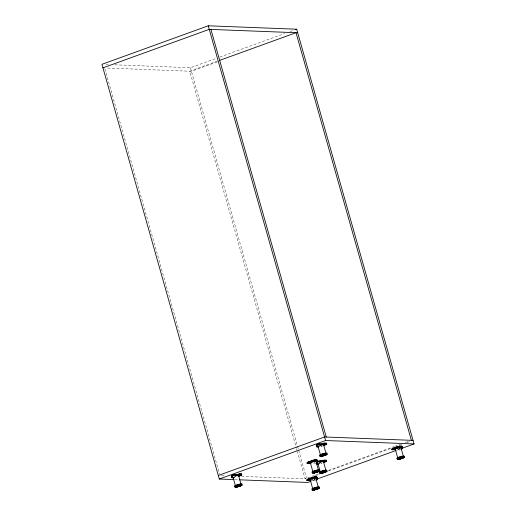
<?xml version="1.0" encoding="UTF-8"?>
<svg xmlns="http://www.w3.org/2000/svg" width="516" height="516" viewBox="0 0 516 516"><rect width="100%" height="100%" fill="white"/><g stroke="black" fill="none" stroke-linecap="round" stroke-linejoin="round"><path stroke-width="0.39" stroke-dasharray="2.58 1.94" d="M114.823 64.81L190.41 67.725L216.036 58.437M219.81 57.07L284.632 33.585M289.908 31.67L293.675 30.309M217.629 61.107L189.74 71.214L296.313 447.83M217.043 61.991L191.417 71.279L106.173 67.989M314.844 462.646L314.405 462.749M318.656 473.914L305.085 478.829L297.41 451.706M328.453 470.36L394.031 446.598M394.785 446.327L400.061 444.411M405.337 442.502L409.104 441.135M315.05 475.887L319.572 474.249M328.615 470.973L391.18 448.301M400.229 445.024L401.732 444.476M407.008 442.567L410.781 441.199M314.263 479.783L314.773 479.661L314.289 479.325L314.773 479.661M399.423 448.914L399.687 448.456L399.726 448.881L398.133 448.933M311.535 481.08L314.547 479.99M396.707 450.216L399.726 449.126M315.605 480.441L314.005 480.886L313.444 479.699M400.629 449.63L399.036 450.075L398.468 448.894M321.268 446.288A3.528 0.542 -15.8 0 0 322.132 445.998L322.145 445.992M237.108 476.81L237.121 476.803A3.528 0.542 -15.8 0 1 236.831 476.907M321.99 463.039L321.765 462.246M314.508 463.852L313.812 463.452M105.974 64.468L108.386 64.558M399.797 448.849L399.5 448.088M221.519 475.604L225.537 475.758M241.623 476.378L305.956 478.861M234.587 479.622L238.605 479.777M321.907 445.211L322.132 445.998M321.945 445.592L322.042 445.992A3.328 0.51 -15.8 0 1 321.229 446.269M314.431 462.284L314.541 462.678M314.476 478.9L314.702 479.687M190.41 67.725L297.332 445.572M297.551 446.346L298.422 449.442M298.641 450.216L306.536 478.119M296.532 448.604L297.19 450.932M104.851 68.705L219.539 473.991M237.018 476.803A3.328 0.51 -15.8 0 1 236.754 476.894M321.668 445.695A3.328 0.51 -15.8 0 1 321.113 445.876M321.713 463.136A3.528 0.542 -15.8 0 1 321.126 463.329M321.636 463.129A3.328 0.51 -15.8 0 1 321.087 463.31"/><path stroke-width="0.77" d="M238.431 476.294L239.83 475.784A3.328 0.51 -15.8 0 0 241.546 474.894L241.449 474.456L240.185 474.404M241.546 474.894L239.669 474.778L235.528 475.681L234.38 475.636L234.264 475.242L231.781 476.068L231.897 476.539L231.787 476.139M307.252 463.071L309.136 463.149L309.252 463.542L307.362 463.471L307.265 463.033A3.328 0.51 -15.8 0 1 308.968 462.143L311.774 461.123A3.328 0.51 -15.8 0 1 314.837 460.285L317.256 460.653L317.037 459.866L315.082 459.788A3.528 0.542 -15.8 0 0 311.593 460.717L308.774 461.743A3.528 0.542 -15.8 0 0 306.936 462.742L307.162 463.529L311.18 463.155M307.362 463.471L307.375 463.426A3.328 0.51 -15.8 0 1 309.078 462.536C308.142 463 308.858 462.839 308.981 462.136M311.18 480.125L307.014 480.57L306.794 479.783A3.528 0.542 -15.8 0 1 308.613 478.784L311.432 477.764A3.528 0.542 -15.8 0 1 314.941 476.829L316.889 476.907L317.114 477.693L315.947 478.713L317.095 478.758L315.728 478.777L315.618 478.384L316.792 477.365L316.901 477.758L314.695 477.326A3.328 0.51 -15.8 0 0 311.645 478.158L308.832 479.177L308.936 479.577A3.328 0.51 -15.8 0 0 307.226 480.467L307.117 480.067A3.328 0.51 -15.8 0 1 308.826 479.183M307.194 479.654L307.207 479.622A3.115 0.477 -15.8 0 1 308.568 478.88L308.839 479.577A3.528 0.542 -15.8 0 0 307.014 480.57M326.583 444.044C325.409 442.444 322.074 444.611 320.436 444.476L320.552 444.876L324.693 443.966L326.57 444.083M395.514 449.468L392.244 449.7L392.147 449.262A3.328 0.51 -15.8 0 1 393.85 448.372L396.662 447.353A3.328 0.51 -15.8 0 1 399.719 446.514L401.925 446.946L401.816 446.553L400.642 447.572L400.758 447.965L402.119 447.952L400.971 447.907L402.138 446.888L401.919 446.095L399.965 446.017A3.528 0.542 -15.8 0 0 396.475 446.953L393.637 447.978A3.528 0.542 -15.8 0 0 391.818 448.972L392.044 449.765L395.372 449.539M392.225 448.849L392.231 448.817A3.115 0.477 -15.8 0 1 393.592 448.069L393.863 448.765A3.528 0.542 -15.8 0 0 392.044 449.765M392.244 449.7L392.257 449.655A3.328 0.51 -15.8 0 1 393.96 448.772L393.863 448.372M318.927 444.276C317.082 443.289 316.469 446.54 316.811 445.334M238.521 476.294L239.927 475.784A3.528 0.542 -15.8 0 0 241.759 474.785L241.54 473.998C242.726 472.746 234.554 475.507 237.644 474.701M239.547 474.933L240.346 474.714L239.514 474.991L239.94 475.778L239.714 474.991M314.799 460.569L314.031 460.775L314.715 460.524M313.883 478.558L311.928 479.042L312.889 478.951M393.134 448.662L393.514 448.462M394.669 448.656L394.992 448.668M398.707 446.598L399.616 446.327M231.865 476.745L231.439 476.874L231.658 477.661L233.761 477.674M316.889 445.94L316.463 446.063L316.689 446.856L318.636 446.927M317.101 461.826L315.876 461.736L315.76 461.343L316.934 460.324L317.043 460.717M315.876 461.736L317.256 460.653M315.728 478.777L316.901 477.758M400.758 447.965L401.925 446.946M231.987 476.468C230.523 475.92 235.954 473.269 235.47 476.21C232.097 481.189 228.775 473.707 235.444 474.823L235.664 475.617L239.811 474.714L241.759 474.785M319.617 444.031L320.223 444.379L320.352 445.85L317.082 446.798L316.482 444.998L318.882 444.07L324.609 443.115L326.564 443.186L326.789 443.979A3.528 0.542 -15.8 0 1 324.964 444.973L323.551 445.489M317.011 445.656L316.805 445.256L318.92 444.495L320.552 444.876M316.572 460.949C317.972 461.104 317.527 463.852 315.747 463.4M316.882 478.893L316.766 478.429M401.906 448.011L401.79 447.617L400.642 447.572M235.444 474.823L239.585 473.92L239.811 474.714M320.339 444.115L320.694 444.805L324.835 443.902L326.789 443.979M393.037 448.656L393.437 448.501M323.713 443.502L323.39 443.489M313.915 461.588L313.115 461.562M323.564 460.543L323.242 460.53M398.81 446.572L399.365 446.424M399.629 446.405L399.074 446.585M324.699 444.037C325.067 444.076 325.519 444.05 324.583 443.573M309.91 462.594L310.271 462.607M325.099 461.027L324.435 461.175L325.099 461.027A3.528 0.542 -15.8 0 1 324.596 461.22L324.648 461.13A3.115 0.477 -15.8 0 0 324.867 461.04M309.768 479.628L310.226 479.609M324.306 460.724L325.209 460.511L324.325 460.814M316.843 479.99C317.966 479.583 316.231 476.739 316.959 478.867M401.874 449.184C402.977 448.772 401.313 445.914 401.912 448.088M233.058 475.5L233.542 475.178L232.722 475.288M318.082 444.689L318.565 444.373L317.753 444.482M323.287 443.521L322.094 444.005L322.726 444.089M310.909 461.336L310.297 461.556L310.851 461.136M317.94 461.73L318.424 461.407L317.604 461.523L318.733 461.111L324.467 460.149L326.422 460.227L326.641 461.014A3.528 0.542 -15.8 0 1 324.822 462.013L323.313 462.523M310.368 478.48L310.851 478.164L310.032 478.274M398.629 447.901L397.913 448.14M307.162 463.529A3.528 0.542 -15.8 0 1 308.981 462.536L311.89 461.517L311.787 461.123M324.583 461.227L324.822 462.013M308.839 479.577L311.748 478.558A3.328 0.51 -15.8 0 1 314.805 477.719L315.012 477.681M393.863 448.765L396.772 447.753A3.328 0.51 -15.8 0 1 399.829 446.908L400.035 446.875M401.983 448.307L414.045 443.934L296.694 29.212L208.238 25.8L101.955 64.313L219.306 479.035L233.78 479.59M102.961 67.867L209.244 29.354L297.7 32.766M295.184 29.76L296.694 29.212M219.893 60.288L296.023 32.702L411.368 440.316M218.3 475.481L324.583 436.968L413.039 440.38M219.306 479.035L325.59 440.522L414.045 443.934M233.851 474.881L234.006 475.694L235.664 475.617M318.882 444.07L319.03 444.889L320.694 444.805M236.399 475.075L237.108 474.817M323.726 443.431L324.609 443.115L324.835 443.902M324.68 443.683C326.486 443.012 323.197 444.257 324.977 443.521M238.321 475.894L239.714 475.391A3.328 0.51 -15.8 0 0 241.436 474.494M323.345 445.089L324.745 444.579A3.328 0.51 -15.8 0 0 326.46 443.689M323.455 445.482L324.854 444.973A3.328 0.51 -15.8 0 0 326.57 444.083M317.037 459.866L314.631 459.943A3.115 0.477 -15.8 0 0 314.386 459.995M317.546 461.768C323.951 458.776 317.65 467.728 316.534 462.613M317.366 462.046L319.146 461.472L319.262 461.865M318.772 461.53L318.888 461.93L320.546 461.846L320.326 461.059L326.002 460.388A3.115 0.477 -15.8 0 1 325.906 460.498M323.584 460.472L324.467 460.149L324.693 460.943L320.41 461.91L320.294 461.517L325.699 460.659M324.538 460.724L324.893 460.595M323.203 462.13L324.603 461.62M316.405 477.081L316.889 476.907M401.029 446.417L401.919 446.095M310.78 481.351L307.762 482.447L239.411 479.809M316.811 479.171L395.953 450.494M317.114 477.693L315.166 477.616A3.528 0.542 -15.8 0 0 311.67 478.551L311.432 477.764L311.877 477.681A3.115 0.477 -15.8 0 1 313.992 477.087M396.681 447.746L396.694 447.74A3.528 0.542 -15.8 0 1 400.19 446.811L402.138 446.888M314.025 477.255L313.954 477.41M312.851 461.633L312.096 462.039L313.031 461.91M395.488 447.636L395.875 447.353L395.166 447.611M400.648 446.701L400.861 446.553M401.313 447.211L402.009 447.611M320.675 461.394L320.172 461.53L320.694 461.388M318.017 444.953L316.482 444.998M234.264 475.242L239.559 474.378L239.669 474.778M309.136 463.149L311.213 462.691M394.456 448.894L395.843 448.598M392.134 449.307L395.404 449.075M309.026 479.725L310.122 479.558M307.104 480.112L310.374 479.886A2.909 0.445 -15.8 0 1 313.36 478.409A2.909 0.445 -15.8 0 1 315.231 478.629M308.968 480.648L311.038 480.196M315.153 460.646L314.947 460.678A3.328 0.51 -15.8 0 0 311.903 461.517M399.661 446.153L399.513 446.179A3.115 0.477 -15.8 0 0 396.901 446.869L396.456 446.959L396.772 447.753M398.687 447.649L397.068 448.288M322.048 461.046L322.584 461.123M324.332 443.244L326.151 443.347A3.115 0.477 -15.8 0 1 325.964 443.528M395.056 447.462L395.391 447.675M319.03 444.889L319.011 444.495M316.805 445.256L317.959 445.379M318.791 446.862L316.901 446.792L316.792 446.398M326.641 461.014L324.551 461.007L324.441 460.614M311.574 460.724L312.019 460.64A3.115 0.477 -15.8 0 1 313.876 460.104M315.76 461.343L316.914 461.459M310.174 461.233L310.509 461.439M318.888 461.93L318.733 461.111M316.76 463.832L318.017 463.878M316.54 463.897L317.843 463.942M239.308 474.049L241.133 474.12A3.115 0.477 -15.8 0 1 240.701 474.481M316.463 477.029L314.483 476.984A3.115 0.477 -15.8 0 0 314.244 477.029M232.832 475.436L234.135 475.488M234.006 475.694L233.987 475.307M231.458 475.81L232.606 475.855M231.781 476.068L232.935 476.184M316.572 478.003L316.985 478.416M316.856 461.014L317.127 461.375M400.809 447.378L403.377 456.46M399.965 446.017L400.19 446.811M395.192 448.604L394.675 448.92L394.824 448.591M395.211 448.952L397.784 458.034M394.018 449.378L394.134 449.771M210.915 29.418L326.26 437.033M208.238 25.8L325.59 440.522M324.757 444.579L324.854 444.973M323.506 444.392L326.073 453.48M323.184 443.554L322.3 443.876M326.331 460.685L326.441 461.078A3.328 0.51 -15.8 0 1 324.725 462.007M324.712 462.013L324.609 461.614A3.328 0.51 -15.8 0 0 325.867 461.078M319.32 443.973L319.539 444.766M323.358 461.433L325.931 470.515M318.12 446.727L320.475 455.054M316.618 444.889L316.843 445.682M319.172 461.014L319.398 461.801M317.979 463.768L320.333 472.095M315.927 461.143L318.282 469.47M315.082 459.788L315.308 460.582A3.528 0.542 -15.8 0 0 311.812 461.51L311.593 460.717M315.786 478.184L318.14 486.511M314.941 476.829L315.166 477.616M310.329 462.723L312.902 471.805A2.909 0.445 -15.8 0 1 312.948 471.688M308.981 462.536L308.71 461.839A3.115 0.477 -15.8 0 0 307.349 462.581L309.374 462.639L308.884 462.82L309.11 463.607M311.445 477.758L311.748 478.558M310.187 479.757L312.754 488.846M308.994 480.183L309.11 480.583M238.476 475.204L241.049 484.285A2.909 0.445 -15.8 0 0 239.656 484.285M235.412 475.288L235.528 475.681M234.29 474.785L234.516 475.571M233.097 477.532L235.451 485.859A2.909 0.445 -15.8 0 1 235.999 485.421M231.594 475.7L231.819 476.487M231.761 477.203L231.877 477.603M240.656 485.13A2.703 0.413 -15.8 0 1 240.746 485.556M240.192 485.82A2.703 0.413 -15.8 0 1 236.528 486.788A2.909 0.445 -15.8 0 0 240.321 485.814M236.812 486.104A2.703 0.413 -15.8 0 1 239.547 485.279M239.811 485.233A2.703 0.413 -15.8 0 1 240.05 485.188M240.63 485.072A2.909 0.445 -15.8 0 1 240.746 485.62M236.373 486.852A2.909 0.445 -15.8 0 1 235.889 486.852M236.457 486.214A2.909 0.445 -15.8 0 1 239.334 485.292M239.63 485.227A2.909 0.445 -15.8 0 1 240.411 485.098M235.103 486.291A3.947 0.606 -15.8 0 1 237.908 484.543A3.947 0.606 -15.8 0 1 241.733 484.369M236.941 486.859A3.947 0.606 -15.8 0 1 236.005 486.066A3.947 0.606 -15.8 0 1 242.146 484.692A3.947 0.606 -15.8 0 1 237.753 486.678M236.205 485.324A2.909 0.445 -15.8 0 1 239.082 484.401M241.54 473.998A3.528 0.542 -15.8 0 1 241.043 474.423M236.205 475.391A2.909 0.445 -15.8 0 1 238.102 475.552M234.961 475.739A2.909 0.445 -15.8 0 1 235.896 475.468M325.951 454.332A2.703 0.413 -15.8 0 1 324.732 455.202M324.19 455.383A2.703 0.413 -15.8 0 1 320.926 455.886M321.836 455.293A2.703 0.413 -15.8 0 1 325.08 454.383M325.299 454.351A2.703 0.413 -15.8 0 1 325.506 454.332M326.299 454.325A2.909 0.445 -15.8 0 1 324.828 455.202M324.241 455.402A2.909 0.445 -15.8 0 1 320.733 455.886M321.707 455.305A2.909 0.445 -15.8 0 1 325.196 454.325M319.598 455.441A3.947 0.606 -15.8 0 1 323.358 453.616A3.947 0.606 -15.8 0 1 326.905 453.448M322.784 455.867A3.947 0.606 -15.8 0 1 320.21 455.647A3.947 0.606 -15.8 0 1 326.389 453.848A3.947 0.606 -15.8 0 1 324.88 455.26M324.474 455.396A3.947 0.606 -15.8 0 1 323.203 455.763M320.604 454.867A2.909 0.445 -15.8 0 1 321.229 454.512M321.707 454.319A2.909 0.445 -15.8 0 1 322.868 453.919M323.177 453.828A2.909 0.445 -15.8 0 1 324.945 453.435M325.009 444.005A3.115 0.477 -15.8 0 1 324.79 444.089M326.564 443.186A3.528 0.542 -15.8 0 1 326.215 443.528M325.254 443.986A3.528 0.542 -15.8 0 1 325.009 444.083M321.836 444.45A2.909 0.445 -15.8 0 1 323.268 444.663M320.294 444.837A2.909 0.445 -15.8 0 1 321.539 444.508M318.288 488.388A2.703 0.413 -15.8 0 1 314.502 489.678M314.031 489.748A2.703 0.413 -15.8 0 1 313.425 489.432M314.115 489.084A2.703 0.413 -15.8 0 1 316.302 488.388M316.579 488.323A2.703 0.413 -15.8 0 1 317.359 488.175M318.372 488.426A2.909 0.445 -15.8 0 1 314.399 489.736M313.676 489.832A2.909 0.445 -15.8 0 1 313.244 489.465M313.76 489.194A2.909 0.445 -15.8 0 1 316.024 488.426M316.643 488.271A2.909 0.445 -15.8 0 1 317.721 488.078M311.877 489.233A3.947 0.606 -15.8 0 1 315.85 487.349A3.947 0.606 -15.8 0 1 319.036 487.349M313.87 489.916A3.947 0.606 -15.8 0 1 313.644 488.916A3.947 0.606 -15.8 0 1 319.539 487.717A3.947 0.606 -15.8 0 1 314.644 489.755M312.851 488.923A2.909 0.445 -15.8 0 1 312.993 488.581M313.309 488.4A2.909 0.445 -15.8 0 1 316.082 487.459M316.392 487.388A2.909 0.445 -15.8 0 1 318.353 487.272M318.101 471.069A2.703 0.413 -15.8 0 1 318.037 471.585M317.411 471.856A2.703 0.413 -15.8 0 1 316.618 472.14M315.747 472.392A2.703 0.413 -15.8 0 1 314.399 472.675M314.263 472.05A2.703 0.413 -15.8 0 1 317.501 471.134M318.082 471.018A2.909 0.445 -15.8 0 1 318.198 471.56M317.521 471.856A2.909 0.445 -15.8 0 1 316.669 472.153M315.734 472.424A2.909 0.445 -15.8 0 1 314.541 472.695M313.902 472.153A2.909 0.445 -15.8 0 1 316.166 471.385M316.482 471.308A2.909 0.445 -15.8 0 1 317.862 471.043M312.335 472.237A3.947 0.606 -15.8 0 1 315.566 470.424A3.947 0.606 -15.8 0 1 319.178 470.308M313.657 472.933A3.947 0.606 -15.8 0 1 312.786 472.321A3.947 0.606 -15.8 0 1 317.953 470.715A3.947 0.606 -15.8 0 1 319.21 471.218M318.972 471.34A3.947 0.606 -15.8 0 1 318.056 471.74M317.688 471.876A3.947 0.606 -15.8 0 1 316.476 472.275M316.05 472.398A3.947 0.606 -15.8 0 1 314.392 472.804M313.451 471.36A2.909 0.445 -15.8 0 1 314.399 470.966M314.683 470.869A2.909 0.445 -15.8 0 1 315.915 470.495M316.534 470.347A2.909 0.445 -15.8 0 1 318.469 470.186M310.813 462.833A2.909 0.445 -15.8 0 1 311.309 462.084A2.909 0.445 -15.8 0 1 315.037 461.065A2.909 0.445 -15.8 0 1 315.379 461.588M403.215 457.653A2.703 0.413 -15.8 0 0 403.422 457.453A2.703 0.413 -15.8 0 1 399.636 458.95A3.947 0.606 -15.8 0 1 397.217 458.821A3.947 0.606 -15.8 0 1 402.203 457.066A3.947 0.606 -15.8 0 1 404.286 457.331M399.636 458.95A2.703 0.413 -15.8 0 1 399.487 458.253A2.703 0.413 -15.8 0 1 403.46 457.505M402.732 457.905A2.703 0.413 -15.8 0 1 401.777 458.279M401.209 458.46A2.703 0.413 -15.8 0 1 399.055 458.937M398.681 458.969A2.703 0.413 -15.8 0 1 398.584 458.543A2.909 0.445 -15.8 0 0 398.429 459.04A2.909 0.445 -15.8 0 0 401.242 458.479M399.145 458.279A2.703 0.413 -15.8 0 1 401.88 457.453M402.138 457.408A2.703 0.413 -15.8 0 1 402.383 457.363M403.622 457.402A2.909 0.445 -15.8 0 1 403.254 457.698M402.654 457.989A2.909 0.445 -15.8 0 1 401.848 458.285M398.784 458.389A2.909 0.445 -15.8 0 1 399.816 457.989M400.119 457.885A2.909 0.445 -15.8 0 1 401.958 457.402M402.241 457.35A2.909 0.445 -15.8 0 1 402.744 457.273M397.217 458.466A3.947 0.606 -15.8 0 1 400.235 456.718A3.947 0.606 -15.8 0 1 404.209 456.434M397.694 458.453A3.947 0.606 -15.8 0 1 397.436 458.466M404.093 457.447A3.947 0.606 -15.8 0 1 403.273 457.834M402.938 457.969A3.947 0.606 -15.8 0 1 401.777 458.376M401.358 458.505A3.947 0.606 -15.8 0 1 400.087 458.853M397.83 457.918A2.909 0.445 -15.8 0 1 398.533 457.498M398.758 457.402A2.909 0.445 -15.8 0 1 399.565 457.099M400.171 456.905A2.909 0.445 -15.8 0 1 401.706 456.512M402.248 456.415A2.909 0.445 -15.8 0 1 403.351 456.415M395.533 449.062A2.909 0.445 -15.8 0 1 397.913 447.727A2.909 0.445 -15.8 0 1 400.571 447.643M325.899 471.392A2.703 0.413 -15.8 0 1 325.867 471.637M325.473 471.876A2.703 0.413 -15.8 0 1 324.841 472.146M324.048 472.424A2.703 0.413 -15.8 0 1 322.339 472.875M322.074 472.927A2.703 0.413 -15.8 0 1 320.784 472.927M321.294 472.514A2.703 0.413 -15.8 0 1 324.932 471.424M326.157 471.36A2.909 0.445 -15.8 0 1 325.802 471.759M325.635 471.85A2.909 0.445 -15.8 0 1 324.951 472.14M324.1 472.443A2.909 0.445 -15.8 0 1 320.675 473.056M321.133 472.54A2.909 0.445 -15.8 0 1 325.054 471.36M319.591 472.508A3.947 0.606 -15.8 0 1 322.79 470.773A3.947 0.606 -15.8 0 1 326.867 470.392M320.21 473.314A3.947 0.606 -15.8 0 1 321.468 472.069A3.947 0.606 -15.8 0 1 326.789 470.876A3.947 0.606 -15.8 0 1 324.732 472.301M324.325 472.43A3.947 0.606 -15.8 0 1 323.487 472.688M322.635 472.908A3.947 0.606 -15.8 0 1 320.759 473.269M320.462 471.901A2.909 0.445 -15.8 0 1 321.313 471.456M321.565 471.353A2.909 0.445 -15.8 0 1 322.726 470.96M323.035 470.869A2.909 0.445 -15.8 0 1 324.803 470.476M326.422 460.227A3.528 0.542 -15.8 0 1 326.067 460.569M321.687 461.485A2.909 0.445 -15.8 0 1 323.313 461.549M320.152 461.878A2.909 0.445 -15.8 0 1 321.397 461.549M308.226 479.828L309.007 479.635L308.226 479.828M324.332 460.743L325.112 460.549L324.332 460.743M313.896 477.777L314.676 477.584L313.896 477.777M393.25 449.023L394.031 448.83L393.295 448.991M398.92 446.966L399.7 446.772L398.92 446.966M237.308 486.775A2.703 0.413 -15.8 0 0 241.127 485.33A2.703 0.413 -15.8 0 0 237.154 486.078A2.703 0.413 -15.8 0 0 237.308 486.775M237.212 486.833A2.909 0.445 -15.8 0 0 241.327 485.272A2.909 0.445 -15.8 0 0 237.044 486.078A2.909 0.445 -15.8 0 0 237.212 486.833M236.838 487.052A3.741 0.574 -15.8 0 0 242.127 485.046A3.741 0.574 -15.8 0 0 236.625 486.085A3.741 0.574 -15.8 0 0 236.838 487.052M322.332 455.97A2.703 0.413 -15.8 0 0 326.151 454.519A2.703 0.413 -15.8 0 0 322.178 455.267A2.703 0.413 -15.8 0 0 322.332 455.97M322.236 456.021A2.909 0.445 -15.8 0 0 326.351 454.467A2.909 0.445 -15.8 0 0 322.074 455.267A2.909 0.445 -15.8 0 0 322.236 456.021M321.861 456.247A3.741 0.574 -15.8 0 0 327.157 454.241A3.741 0.574 -15.8 0 0 321.649 455.273A3.741 0.574 -15.8 0 0 321.861 456.247M314.612 489.761A2.703 0.413 -15.8 0 0 318.437 488.31A2.703 0.413 -15.8 0 0 314.457 489.058A2.703 0.413 -15.8 0 0 314.612 489.761M314.521 489.813A2.909 0.445 -15.8 0 0 318.636 488.259A2.909 0.445 -15.8 0 0 314.354 489.058A2.909 0.445 -15.8 0 0 314.521 489.813M314.141 490.039A3.741 0.574 -15.8 0 0 319.436 488.033A3.741 0.574 -15.8 0 0 313.928 489.065A3.741 0.574 -15.8 0 0 314.141 490.039M314.754 472.721A2.703 0.413 -15.8 0 0 318.578 471.276A2.703 0.413 -15.8 0 0 314.599 472.024A2.703 0.413 -15.8 0 0 314.754 472.721M314.663 472.779A2.909 0.445 -15.8 0 0 318.778 471.218A2.909 0.445 -15.8 0 0 314.496 472.024A2.909 0.445 -15.8 0 0 314.663 472.779M314.283 472.998A3.741 0.574 -15.8 0 0 319.578 470.992A3.741 0.574 -15.8 0 0 314.07 472.024A3.741 0.574 -15.8 0 0 314.283 472.998M399.545 459.008A2.909 0.445 -15.8 0 0 403.66 457.447A2.909 0.445 -15.8 0 0 399.378 458.253A2.909 0.445 -15.8 0 0 399.545 459.008M399.165 459.227A3.741 0.574 -15.8 0 0 404.46 457.221A3.741 0.574 -15.8 0 0 398.952 458.26A3.741 0.574 -15.8 0 0 399.165 459.227M322.19 473.004A2.703 0.413 -15.8 0 0 326.009 471.56A2.703 0.413 -15.8 0 0 322.036 472.308A2.703 0.413 -15.8 0 0 322.19 473.004M322.094 473.062A2.909 0.445 -15.8 0 0 326.209 471.501A2.909 0.445 -15.8 0 0 321.926 472.308A2.909 0.445 -15.8 0 0 322.094 473.062M321.72 473.282A3.741 0.574 -15.8 0 0 327.009 471.276A3.741 0.574 -15.8 0 0 321.507 472.314A3.741 0.574 -15.8 0 0 321.72 473.282"/></g></svg>
